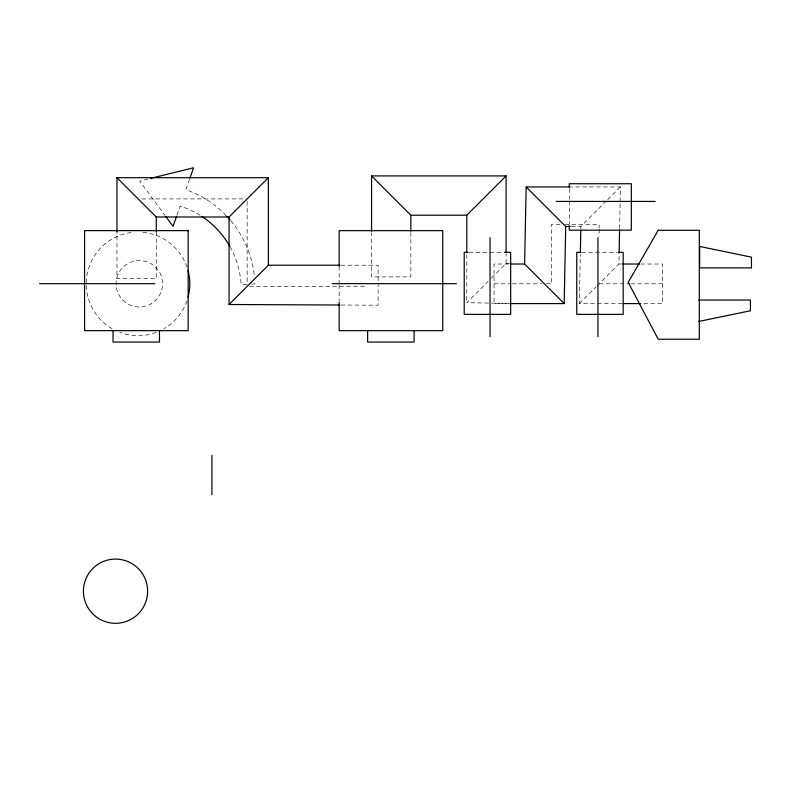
<?xml version="1.0" encoding="UTF-8"?>
<svg xmlns="http://www.w3.org/2000/svg" width="791" height="791" viewBox="0 0 791 791"><rect width="100%" height="100%" fill="white"/><g stroke="black" fill="none" stroke-linecap="round" stroke-linejoin="round"><path stroke-width="0.59" stroke-dasharray="3.96 2.97" d="M622.191 303.586L579.358 303.586L580.317 254.643M580.831 228.945L580.881 226.493L606.262 201.112M597.067 285.867L618.908 264.026L619.106 254.237M619.61 228.54L620.114 202.852M620.144 201.626L620.431 186.943L571.458 186.943M177.006 215.112L180.15 206.115A87.554 87.554 0 0 1 200.044 215.3M189.543 179.31L185.905 189.692A103.137 103.137 0 0 1 226.177 215.567M509.394 303.418L466.799 302.726L488.136 281.388M491.527 277.997L506.092 263.433L506.092 253.575M607.715 199.658L620.431 186.943M579.358 303.586L596.058 286.876M148.036 179.003L139.651 181.07L165.082 215.518M246.841 284.216L241.087 284.384A87.554 87.554 0 0 0 230.586 247.721M251.449 284.078L254.91 283.969A103.137 103.137 0 0 0 254.811 281.675M141.866 198.917L244.696 198.917M560.087 224.328L551.554 224.328L551.554 283.801M564.972 224.328L599.133 224.328L599.133 227.966M571.537 226.493L580.881 226.493M469.112 252.349L503.333 252.349M581.632 252.349L617.069 252.349M506.092 263.433L509.394 263.433M508.732 264.026L494.059 264.026L494.059 303.586L508.821 303.586M618.908 264.026L621.331 264.026M640.74 264.026L662.571 264.026L662.571 303.586L641.768 303.586M341.109 265.212L378.098 265.212L378.098 283.84M494.059 283.801L511.184 283.801M512.41 283.801L541.766 283.801M546.512 283.672L552.266 283.672M599.133 283.801L629.636 283.801M630.852 283.801L662.571 283.801M249.6 286.441L365.027 286.441M341.148 305.019L378.098 305.197L378.098 284.859M599.133 229.182L599.133 236.469M569.302 188.634L569.302 199.629M569.302 200.855L569.302 224.071M466.799 254.653L466.799 302.726M410.845 232.485L410.845 276.909L371.552 276.909L371.552 232.574M339.161 266.458L339.161 283.742M339.161 284.978L339.161 301.035M247.138 201.389L247.138 285.205M156.262 231.793L156.262 278.689L116.959 278.689L116.959 231.882M186.943 300.807A51.801 51.801 0 0 1 163.895 328.74M156.084 332.418A51.801 51.801 0 0 1 119.906 332.418M112.095 328.74A51.801 51.801 0 0 1 133.086 232.317M142.914 232.317A51.801 51.801 0 0 1 186.943 266.953M230.784 220.689A103.137 103.137 0 0 1 254.356 275.94M122.902 300.194A23.216 23.216 0 0 0 161.75 289.783A23.216 23.216 0 0 0 133.313 261.346A23.216 23.216 0 0 0 122.902 300.194"/><path stroke-width="1.19" d="M526.153 186.943L565.703 226.493L564.181 303.586L524.631 264.026L526.153 186.943L570.232 186.943M580.367 252.191L580.802 230.171M619.126 253.011L619.58 229.766M176.611 216.23L173.071 226.345L165.803 216.507M189.939 178.163L193.577 167.781L150.428 178.41M229.074 304.505L229.074 216.991L268.367 177.698L268.367 265.212L229.074 304.505L339.922 305.019M371.552 231.338L371.552 175.918L410.845 215.211L466.799 215.211L506.092 175.918L506.092 252.339M698.631 321.482L750.432 310.764L750.432 300.046L698.631 300.046M371.552 175.918L506.092 175.918M116.959 231.882L116.959 177.698L268.367 177.698M556.152 201.428L655.175 201.428M116.959 177.698L156.262 216.991L229.074 216.991M565.703 226.493L570.37 226.493M467.886 252.349L464.218 252.349L464.218 314.373L510.66 314.373L510.66 252.349L504.549 252.349M580.416 252.349L576.748 252.349L576.748 314.373L623.179 314.373L623.179 252.349L618.295 252.349M511.174 264.026L524.631 264.026M622.547 264.026L639.524 264.026M268.367 265.212L339.883 265.212M39.55 283.672L154.809 283.672M332.171 283.672L456.328 283.672M510.047 303.586L564.181 303.586M623.407 303.586L640.542 303.586M597.947 237.626L597.947 336.64M569.302 187.408L569.302 183.749L631.327 183.749L631.327 230.181L569.302 230.181L569.302 225.297M490.054 237.626L490.054 336.64M466.799 215.211L466.799 252.191M414.069 330.668L414.069 342.058L367.627 342.058L367.627 330.668M410.845 215.211L410.845 231.249M339.161 266.458L339.161 230.646L442.752 230.646L442.752 330.668L339.161 330.668L339.161 302.271M211.929 455.319L211.929 494.612M159.475 330.658L159.475 342.048L113.044 342.048L113.044 330.658M156.262 216.991L156.262 231.793M188.031 270.473A51.801 51.801 0 0 1 188.031 297.287M201.893 216.497A87.554 87.554 0 0 1 230.052 246.762M226.968 216.398A103.137 103.137 0 0 1 230.043 219.819M658.221 230.27L628.202 282.367L658.221 339.22L699.303 339.22L699.303 230.27L658.221 230.27M188.159 230.636L84.568 230.636L84.568 330.658L188.159 330.658L188.159 230.636M751.45 267.882L699.649 267.882L699.649 246.446L751.45 257.164L751.45 267.882M94.594 615.556A32.115 32.115 0 0 0 147.077 597.136A32.115 32.115 0 0 0 104.887 560.898A32.115 32.115 0 0 0 94.594 615.556"/></g></svg>
